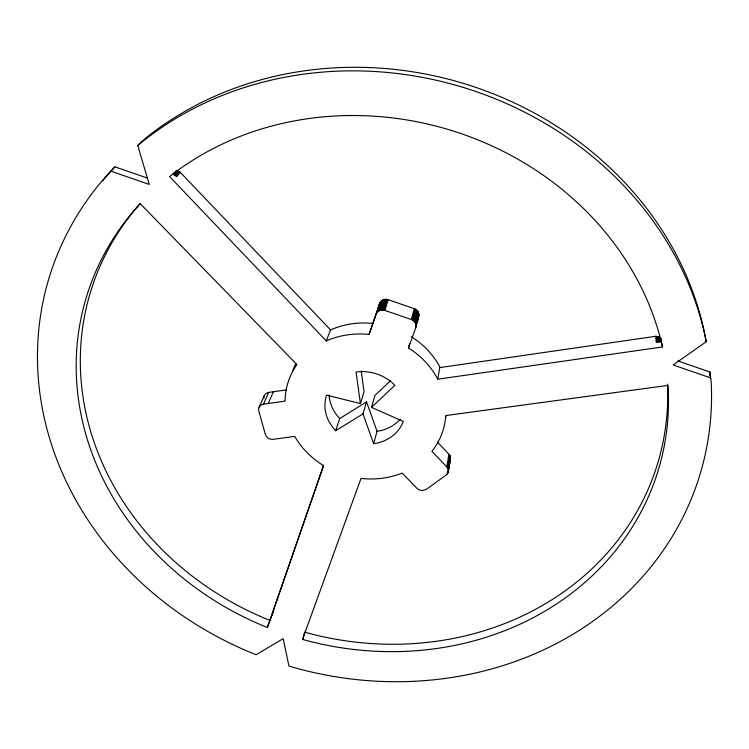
<?xml version="1.0" encoding="UTF-8"?>
<svg xmlns="http://www.w3.org/2000/svg" width="749" height="749" viewBox="0 0 749 749"><rect width="100%" height="100%" fill="white"/><g stroke="black" fill="none" stroke-linecap="round" stroke-linejoin="round"><path stroke-width="1.12" d="M449.896 460.485L450.57 457.592L449.915 455.392L437.407 441.985M273.151 612.102L267.103 627.4A298.767 265.174 16.6 0 1 140.25 203.691L296.913 364.557L296.529 365.1A81.126 71.689 16.6 0 0 285.116 400.443L285.116 401.099L263.498 404.198A6.694 5.823 23 0 0 258.789 411.014L265.352 434.392A6.638 5.739 21.9 0 0 273.273 439.317L294.685 436.367L295.022 436.957A81.126 71.689 16.6 0 0 323.016 465.279L323.624 465.653L267.496 627.559M323.559 465.213L273.507 609.789L273.628 611.755M302.502 639.403L361.027 478.414L361.739 478.489A81.126 71.689 16.6 0 0 401.53 473.331L402.176 473.078L417.015 488.376L419.066 489.827L422.408 490.567L426.303 489.34L446.161 475.044C448.894 473.256 449.147 469.08 446.788 466.861L431.901 451.301L432.313 450.786A81.126 71.689 16.6 0 0 445.721 416.219L445.767 415.564L667.996 385.398A298.767 265.174 16.6 0 1 302.914 639.524L304.309 633.186M447.743 473.321L450.458 456.843M448.08 472.628L450.57 457.592M448.305 471.907L450.561 458.341M447.752 468.172L449.915 455.392M447.303 473.958L447.668 471.814M448.089 468.893L450.243 456.104M446.788 466.861L448.969 454.1M662.022 343.482L662.462 346.965L437.781 379.2L439.85 366.916A79.778 70.827 16.6 0 0 411.987 337.116L411.36 336.722M437.781 379.2L437.453 378.573A81.126 71.689 16.6 0 0 409.094 348.341L408.458 347.939L415.779 327.8C417.062 324.383 414.684 320.553 411.341 319.505L384.855 310.395C381.55 309.168 377.309 310.695 376.129 314.168L369.107 334.428L368.358 334.354A81.126 71.689 16.6 0 0 326.929 340.645L326.283 340.935L169.63 176.577A298.767 265.174 16.6 0 1 461.693 133.828A298.767 265.174 16.6 0 1 662.359 346.525L662.462 346.965M369.107 334.428L379.612 303.429C380.773 300.012 384.949 298.495 388.197 299.703L414.234 308.663C421.107 310.826 418.981 319.683 415.92 324.167M416.107 325.328L418.916 314.402M415.779 327.8L418.916 315.226M415.386 322.885L418.204 311.987M415.742 323.671L418.551 312.764M415.985 324.495L418.785 313.578M414.927 322.145L417.745 311.256M408.458 347.939L409.619 343.454M413.71 320.844L416.556 309.974M414.366 321.452L417.193 310.582M412.98 320.3L415.845 309.449M412.193 319.86L415.068 309.009M411.341 319.505L414.234 308.663M390.557 380.661L374.959 395.425L371.504 407.372L403.29 421.406A40.549 35.821 16.6 0 1 381.55 441.816L380.913 442.032A40.549 35.821 16.6 0 1 373.657 443.68L377.028 431.293L366.551 401.895L339.728 418.532L335.73 430.712L362.965 413.897L366.551 401.895M335.73 430.712A40.549 35.821 16.6 0 1 326.583 395.154L360.419 403.571L364.061 391.699L361.224 370.952M384.855 310.395L388.197 299.703M383.975 310.152L387.327 299.46M383.067 310.011L386.437 299.328M382.159 309.983L385.548 299.3M380.389 310.264L383.806 299.572M381.26 310.067L384.658 299.385M379.556 310.563L382.982 299.872M377.44 312.033L380.904 301.323M378.067 311.453L381.522 300.752M378.779 310.957L382.215 300.265M376.129 314.168L379.612 303.429M376.897 312.679L380.37 301.969M271.11 617.476L273.507 609.789M326.283 340.935L330.562 329.897L331.198 329.616A79.778 70.827 16.6 0 1 371.944 323.353L372.684 323.428M268.245 403.524L273.366 391.755M263.498 404.198L268.685 392.439L286.642 389.826M259.088 407.241L264.341 395.444M179.479 171.736L175.94 176.024L176.698 176.586L180.237 172.289L176.024 170.547M175.116 175.566L178.665 171.278M174.068 174.096L176.923 170.678M174.245 175.2L177.803 170.922M173.159 173.965L174.592 172.251M147.59 178.14L114.878 166.858L107.893 174.227A339.98 302.175 16.6 0 0 255.072 654.326L256.111 654.738L283.178 638.635L288.945 666.095L290.191 666.46A339.98 302.175 16.6 0 0 711.213 382.13L709.818 371.972L677.836 360.943M114.878 166.858L112.05 169.939A337.106 300.283 16.6 0 0 102.622 180.968M110.74 171.128L149.248 184.404L137.779 145.503L145.025 138.687A337.106 300.283 16.6 0 1 477.394 87.933A337.106 300.283 16.6 0 1 704.285 331.826L706.232 341.741L673.136 364.969L710.97 378.011M371.504 407.372L394.854 385.351A40.549 35.821 16.6 0 0 356.065 372.056L360.419 403.571M137.779 145.503L141.112 142.75A339.98 302.175 16.6 0 1 476.411 91.715A339.98 302.175 16.6 0 1 705.399 337.584L706.232 341.741M440.169 367.534L655.609 336.301L656.274 342.003L661.639 340.729M655.609 336.301L658.334 336.722L661.255 338.651M656.274 342.003L657.21 342.04L656.536 336.338M304.618 632.156L305.021 632.268A296.248 263.526 16.6 0 0 667.49 384.143M269.874 620.397L269.481 620.238A296.248 263.526 16.6 0 1 140.157 203.522M180.237 172.289L330.562 329.897M173.665 173.337L176.698 176.586M362.965 413.897L373.657 443.68M660.637 338.042L661.067 341.469M659.944 337.509L660.506 342.078M659.167 337.069L659.729 341.628M658.334 336.722L659.026 342.424M657.453 336.47L658.137 342.181M709.818 371.972L710.071 376.064M292.999 370.474A79.778 70.827 16.6 0 1 295.686 363.546M445.814 416.294A79.778 70.827 16.6 0 1 445.468 417.483M263.882 398.402A6.582 5.758 23.1 0 1 268.685 392.439M400.172 419.309A39.875 35.39 16.6 0 1 384.799 429.449L384.171 429.654A39.875 35.39 16.6 0 1 377.028 431.293M339.728 418.532A39.875 35.39 16.6 0 1 329.148 394.995"/></g></svg>
